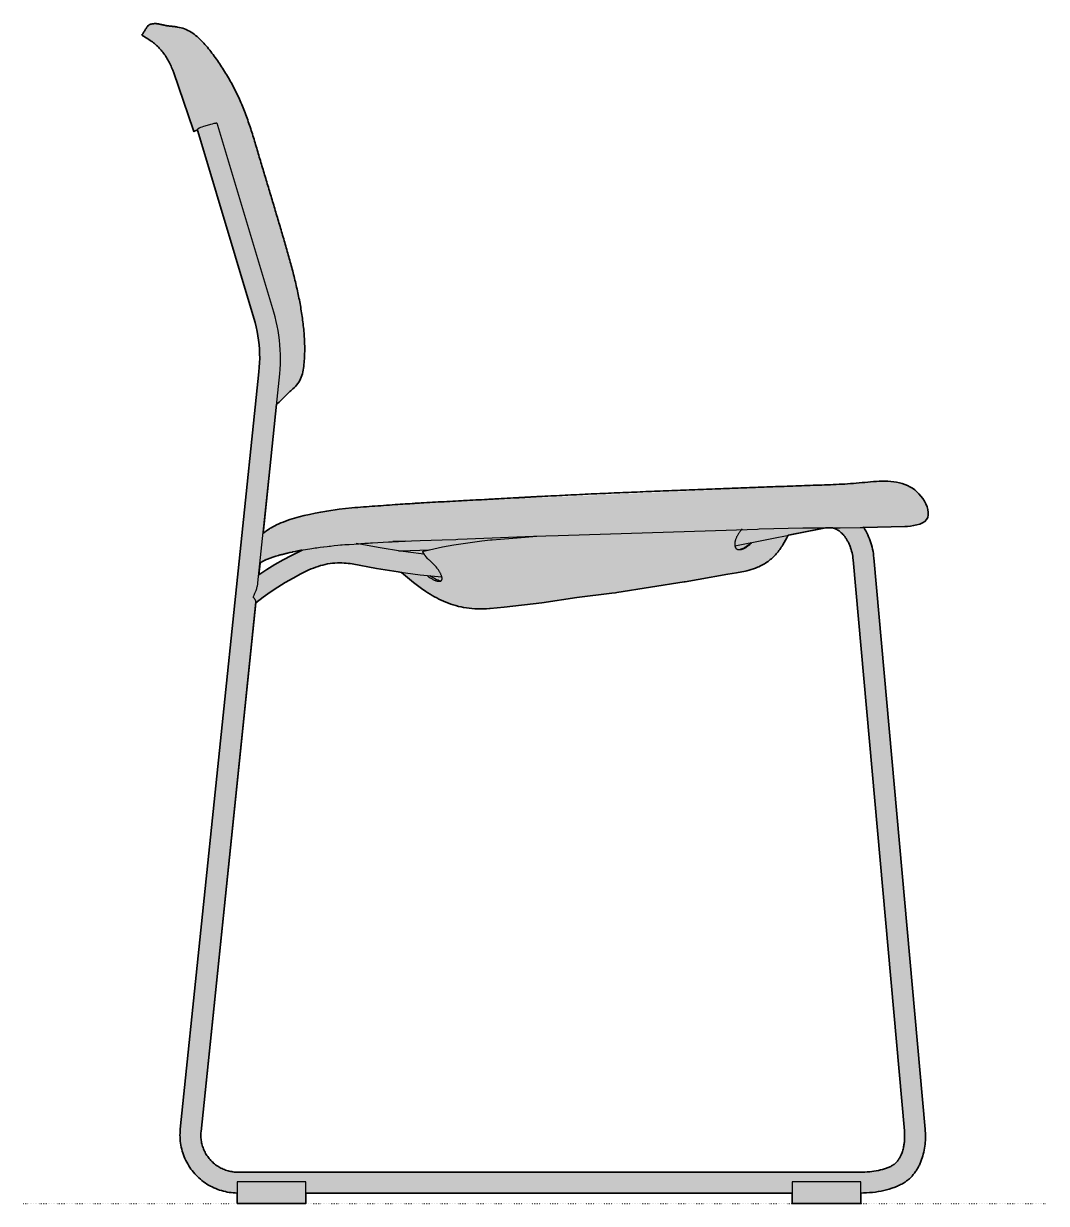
# Model space of a CAD drawing. Header units: millimetres. Extents: x 0 to 1796, y -958 to 793.
# Drawn here: x 1108 to 1796, y 0 to 793 of the extents above; entities that cross this region are included whole.
import ezdxf

# ---------------------------------------------------------------- set-up
doc = ezdxf.new("R2010")
doc.units = ezdxf.units.MM
doc.linetypes.add('Dots', pattern=[1, 0, -1])
doc.layers.add('Blocks', color=7, linetype='Continuous')
doc.layers.add('Blocks$Fill', color=7, linetype='Continuous', true_color=0xffffff)
for name, color, linetype, lineweight, true_color in [('Blocks$Inner', 7, 'Continuous', 25, 0x007f00), ('Blocks$Outline', 7, 'Continuous', 35, 0xff3f3f), ('Groud', 7, 'Dots', 25, 0x243775)]:
    doc.layers.add(name, color=color, linetype=linetype, lineweight=lineweight, true_color=true_color)

# ---------------------------------------------------------------- blocks, each defined once
blk = doc.blocks.new('Soft Edge 51 Dining Chair Side')
at = {"layer": 'Blocks$Fill'}
h = blk.add_hatch(color=256, dxfattribs=at)
h.paths.add_polyline_path([(116.85, 721.49), (155.59, 591.98), (156.32, 589.04), (156.95, 586.08), (157.48, 583.09), (157.91, 580.09), (158.25, 577.08), (158.48, 574.06), (158.62, 571.03), (158.65, 568), (158.59, 564.97), (158.42, 561.94), (158.16, 558.92), (158.16, 558.92), (105.31, 49.82), (105.2, 48.49), (105.13, 47.16), (105.1, 45.83), (105.13, 44.48), (105.2, 43.13), (105.32, 41.79), (105.49, 40.45), (105.7, 39.12), (105.96, 37.8), (106.26, 36.49), (106.61, 35.19), (107, 33.9), (107.44, 32.62), (107.92, 31.37), (108.44, 30.12), (109.01, 28.9), (109.62, 27.7), (110.27, 26.52), (110.96, 25.36), (111.69, 24.23), (112.46, 23.12), (113.27, 22.05), (114.11, 21), (114.99, 19.98), (115.91, 18.99), (116.86, 18.03), (117.84, 17.11), (118.85, 16.22), (119.89, 15.36), (120.96, 14.55), (122.06, 13.77), (123.19, 13.02), (124.34, 12.32), (125.51, 11.66), (126.71, 11.04), (127.93, 10.46), (129.16, 9.93), (130.42, 9.43), (131.69, 8.98), (132.97, 8.58), (134.27, 8.22), (135.58, 7.9), (136.9, 7.63), (138.23, 7.41), (139.56, 7.23), (140.91, 7.1), (142.25, 7.02), (143.6, 6.98), (143.6, 0), (189.6, 0), (189.6, 5.89), (189.6, 6.98), (516.58, 6.98), (516.58, 0), (562.59, 0), (562.59, 5.9), (562.59, 6.98), (566.5, 7.1), (568.49, 7.24), (570.47, 7.42), (572.41, 7.66), (574.34, 7.95), (576.27, 8.29), (578.18, 8.69), (579.98, 9.13), (581.77, 9.62), (583.4, 10.13), (584.21, 10.4), (585.01, 10.69), (585.77, 10.98), (586.52, 11.28), (587.26, 11.59), (588, 11.92), (588.72, 12.26), (589.43, 12.61), (590.12, 12.97), (590.82, 13.35), (591.43, 13.71), (591.94, 14.03), (592.44, 14.36), (592.94, 14.7), (593.43, 15.06), (593.91, 15.43), (594.39, 15.81), (594.85, 16.2), (595.31, 16.61), (595.76, 17.03), (596.2, 17.47), (596.64, 17.91), (597.06, 18.37), (597.48, 18.84), (597.88, 19.32), (598.28, 19.81), (598.67, 20.31), (599.04, 20.82), (599.41, 21.33), (599.76, 21.86), (600.11, 22.39), (600.45, 22.94), (600.77, 23.49), (601.09, 24.05), (601.4, 24.62), (601.7, 25.2), (601.99, 25.78), (602.27, 26.38), (602.54, 26.98), (602.8, 27.59), (603.05, 28.21), (603.52, 29.46), (603.94, 30.68), (604.32, 31.93), (604.66, 33.19), (604.96, 34.47), (605.23, 35.77), (605.47, 37.09), (605.67, 38.42), (605.83, 39.77), (605.94, 41.02), (606.03, 42.28), (606.08, 43.55), (606.1, 44.82), (606.1, 46.09), (606.06, 47.37), (605.99, 48.65), (605.89, 49.94), (571.27, 435.31), (571.08, 436.77), (570.85, 438.23), (570.56, 439.67), (570.23, 441.11), (569.85, 442.54), (569.43, 443.95), (568.96, 445.35), (568.44, 446.73), (567.88, 448.1), (567.28, 449.44), (566.63, 450.77), (565.94, 452.07), (565.2, 453.35), (564.63, 454.28), (592.3, 454.87), (593.16, 454.92), (594.08, 454.98), (595.05, 455.07), (596.06, 455.19), (597.09, 455.34), (598.13, 455.52), (599.18, 455.73), (599.7, 455.85), (600.22, 455.98), (600.73, 456.12), (601.23, 456.27), (601.73, 456.43), (602.22, 456.6), (602.69, 456.79), (603.16, 456.98), (603.61, 457.18), (603.83, 457.29), (604.05, 457.4), (604.26, 457.52), (604.46, 457.63), (604.67, 457.75), (604.87, 457.87), (605.06, 458), (605.25, 458.13), (605.43, 458.26), (605.61, 458.4), (605.78, 458.54), (605.95, 458.68), (606.11, 458.83), (606.26, 458.97), (606.41, 459.13), (606.55, 459.28), (606.62, 459.36), (606.69, 459.44), (606.75, 459.53), (606.82, 459.61), (606.88, 459.69), (606.94, 459.78), (607, 459.86), (607.05, 459.95), (607.11, 460.03), (607.16, 460.12), (607.21, 460.21), (607.26, 460.3), (607.31, 460.39), (607.36, 460.48), (607.4, 460.57), (607.44, 460.67), (607.53, 460.85), (607.6, 461.05), (607.67, 461.24), (607.73, 461.44), (607.79, 461.63), (607.84, 461.84), (607.89, 462.04), (607.92, 462.25), (607.96, 462.46), (607.98, 462.67), (608.01, 462.88), (608.02, 463.1), (608.03, 463.32), (608.04, 463.54), (608.04, 463.76), (608.03, 463.98), (608.02, 464.21), (608.01, 464.44), (607.99, 464.67), (607.96, 464.9), (607.93, 465.13), (607.9, 465.36), (607.86, 465.59), (607.82, 465.83), (607.72, 466.3), (607.6, 466.77), (607.47, 467.25), (607.32, 467.73), (607.16, 468.21), (606.98, 468.69), (606.79, 469.17), (606.58, 469.64), (606.37, 470.12), (606.14, 470.59), (605.9, 471.06), (605.65, 471.53), (605.39, 471.98), (605.12, 472.44), (604.85, 472.89), (604.56, 473.32), (604.27, 473.76), (603.98, 474.18), (603.68, 474.59), (603.37, 475), (603.05, 475.4), (602.73, 475.79), (602.41, 476.17), (602.08, 476.54), (601.74, 476.9), (601.4, 477.25), (601.05, 477.6), (600.7, 477.94), (600.34, 478.27), (599.98, 478.59), (599.61, 478.9), (599.24, 479.21), (598.86, 479.5), (598.48, 479.79), (598.09, 480.07), (597.7, 480.35), (597.31, 480.61), (596.91, 480.87), (596.5, 481.12), (596.09, 481.36), (595.68, 481.59), (595.26, 481.81), (594.84, 482.03), (594.42, 482.24), (593.99, 482.44), (593.56, 482.64), (593.12, 482.83), (592.24, 483.18), (591.35, 483.5), (590.44, 483.79), (589.52, 484.06), (588.59, 484.3), (587.65, 484.51), (586.7, 484.7), (585.75, 484.86), (584.79, 485), (583.82, 485.12), (582.85, 485.22), (581.88, 485.3), (580.9, 485.36), (578.94, 485.43), (576.98, 485.43), (575.03, 485.38), (573.09, 485.28), (553.8, 483.61), (265.16, 470.63), (264.19, 470.57), (220.66, 467.52), (203.69, 465.3), (199.74, 464.61), (195.9, 463.88), (192.21, 463.1), (188.66, 462.28), (185.27, 461.41), (182.04, 460.51), (178.98, 459.56), (176.06, 458.55), (174.38, 457.92), (172.9, 457.33), (171.47, 456.72), (170.05, 456.08), (168.77, 455.45), (167.51, 454.78), (166.32, 454.11), (165.74, 453.75), (165.16, 453.39), (164.24, 452.78), (163.34, 452.13), (162.67, 451.63), (162.02, 451.1), (161.37, 450.57), (160.95, 450.2), (169.97, 537.06), (170.85, 537.8), (171.67, 538.52), (172.43, 539.22), (180.83, 547.37), (180.83, 547.37), (181.31, 547.77), (181.77, 548.18), (182.22, 548.61), (182.65, 549.05), (183.07, 549.51), (183.47, 549.98), (183.86, 550.46), (184.23, 550.96), (184.59, 551.46), (184.93, 551.98), (185.25, 552.51), (185.56, 553.05), (185.85, 553.59), (186.12, 554.15), (186.38, 554.71), (186.61, 555.28), (186.83, 555.86), (187.03, 556.45), (187.21, 557.04), (187.38, 557.64), (187.54, 558.24), (187.68, 558.84), (187.8, 559.45), (187.92, 560.07), (188.12, 561.3), (188.28, 562.55), (188.52, 565.05), (188.71, 567.55), (188.84, 570.04), (188.91, 572.53), (188.93, 575.02), (188.88, 577.51), (188.79, 580), (188.46, 584.98), (187.97, 589.94), (187.35, 594.89), (186.62, 599.82), (185.77, 604.74), (184.82, 609.63), (183.78, 614.51), (181.46, 624.21), (173.4, 653.03), (153.4, 719.93), (151.83, 724.67), (150.16, 729.37), (148.41, 734.04), (146.55, 738.66), (144.53, 743.23), (142.37, 747.72), (140.08, 752.15), (137.65, 756.51), (135.08, 760.78), (132.38, 764.97), (129.55, 769.08), (126.58, 773.09), (125.05, 775.05), (123.48, 776.99), (121.86, 778.88), (120.18, 780.72), (119.31, 781.62), (118.42, 782.5), (117.51, 783.36), (116.58, 784.19), (115.62, 784.99), (115.13, 785.37), (114.64, 785.75), (114.14, 786.12), (113.62, 786.48), (113.11, 786.82), (112.58, 787.16), (112.05, 787.48), (111.5, 787.79), (110.95, 788.09), (110.4, 788.37), (109.84, 788.64), (109.27, 788.9), (108.7, 789.14), (108.12, 789.37), (107.54, 789.58), (106.95, 789.78), (106.37, 789.96), (105.78, 790.13), (105.19, 790.27), (104.59, 790.41), (104, 790.52), (103.41, 790.61), (103.41, 790.61), (103.41, 790.61), (103.41, 790.61), (103.41, 790.61), (103.41, 790.61), (103.41, 790.61), (103.41, 790.61), (103.41, 790.61), (103.41, 790.61), (103.41, 790.61), (103.41, 790.61), (103.37, 790.62), (102.19, 790.8), (96.87, 791.44), (95.82, 791.6), (94.76, 791.78), (93.71, 792), (90.58, 792.71), (90.32, 792.76), (90.06, 792.81), (89.79, 792.85), (89.53, 792.88), (89.26, 792.9), (88.99, 792.92), (88.73, 792.93), (88.46, 792.93), (88.19, 792.92), (87.92, 792.91), (87.66, 792.89), (87.39, 792.87), (87.12, 792.84), (86.86, 792.81), (86.59, 792.77), (86.33, 792.72), (86.07, 792.66), (85.29, 792.46), (84.9, 792.35), (84.77, 792.31), (84.71, 792.29), (84.64, 792.27), (84.58, 792.24), (84.52, 792.22), (84.46, 792.19), (84.4, 792.16), (84.37, 792.15), (84.34, 792.13), (84.32, 792.11), (84.29, 792.1), (84.26, 792.08), (84.23, 792.06), (84.21, 792.04), (84.18, 792.02), (84.15, 792), (84.13, 791.98), (84.08, 791.94), (84.03, 791.9), (83.98, 791.85), (83.93, 791.81), (83.89, 791.76), (83.8, 791.66), (83.71, 791.56), (83.19, 790.94), (83.02, 790.73), (82.86, 790.52), (82.71, 790.31), (82.55, 790.09), (82.26, 789.64), (79.6, 785.31), (79.54, 785.2), (79.48, 785.1), (85.04, 781.64), (85.8, 781.11), (86.55, 780.57), (87.27, 780.01), (87.97, 779.45), (88.65, 778.87), (89.32, 778.27), (89.96, 777.67), (90.59, 777.05), (91.21, 776.42), (91.81, 775.77), (92.39, 775.11), (92.95, 774.44), (93.51, 773.76), (94.04, 773.06), (94.57, 772.34), (95.08, 771.62), (95.57, 770.87), (96.06, 770.12), (96.53, 769.34), (96.98, 768.56), (97.43, 767.76), (97.86, 766.94), (98.28, 766.1), (98.7, 765.25), (99.09, 764.39), (99.47, 763.52), (100.21, 761.7), (100.9, 759.86), (114.01, 721.7), (114.46, 720.38)], flags=0)
h.paths.add_polyline_path([(187.1, 439.05), (174.39, 432.54), (168.85, 429.36), (163.4, 426), (158.07, 422.46), (158.89, 430.31), (159.07, 430.46), (159.25, 430.59), (159.43, 430.71), (159.62, 430.84), (159.86, 431), (160.18, 431.2), (160.73, 431.51), (161.16, 431.74), (162.19, 432.25), (163.09, 432.65), (163.89, 432.98), (167.41, 434.28), (169.51, 434.95), (171.55, 435.55), (175.61, 436.62), (180.74, 437.8), (186.46, 438.94)], flags=0)
h.paths.add_polyline_path([(253.91, 424.13), (261.92, 417.39), (264.65, 415.27), (267.42, 413.23), (270.24, 411.28), (271.68, 410.34), (273.13, 409.43), (274.6, 408.56), (276.09, 407.71), (277.6, 406.89), (279.13, 406.11), (280.68, 405.37), (282.25, 404.66), (283.84, 403.99), (285.46, 403.36), (287.11, 402.77), (288.78, 402.23), (290.48, 401.73), (292.2, 401.28), (293.96, 400.88), (295.74, 400.52), (297.56, 400.22), (299.41, 399.98), (301.29, 399.78), (303.2, 399.65), (305.2, 399.57), (307.2, 399.55), (309.2, 399.59), (311.2, 399.69), (313.2, 399.85), (322.9, 400.81), (348.26, 403.69), (371.72, 407.19), (395.22, 410.07), (395.37, 410.08), (397.8, 410.4), (453.37, 419.34), (485.2, 424.98), (486.13, 425.18), (487.57, 425.55), (489, 425.96), (490.42, 426.43), (491.82, 426.94), (493.2, 427.5), (494.18, 427.93), (495.14, 428.39), (496.06, 428.86), (496.96, 429.36), (497.83, 429.87), (498.68, 430.4), (499.5, 430.95), (500.29, 431.52), (501.06, 432.1), (501.81, 432.7), (502.54, 433.31), (503.24, 433.94), (503.92, 434.59), (504.59, 435.25), (505.23, 435.92), (505.85, 436.6), (506.45, 437.3), (507.04, 438.01), (507.61, 438.74), (508.16, 439.47), (508.7, 440.22), (509.22, 440.98), (509.72, 441.74), (510.22, 442.52), (511.16, 444.1), (512.06, 445.71), (512.91, 447.36), (513.73, 449.03), (538.9, 454.05), (543.38, 454.08), (543.78, 453.98), (544.13, 453.89), (544.47, 453.78), (544.81, 453.67), (545.15, 453.54), (545.47, 453.41), (545.79, 453.26), (546.11, 453.11), (546.42, 452.95), (546.75, 452.77), (547.08, 452.57), (547.4, 452.37), (547.72, 452.16), (548.03, 451.94), (548.34, 451.71), (548.64, 451.48), (548.93, 451.24), (549.24, 450.98), (549.54, 450.71), (549.83, 450.43), (550.12, 450.15), (550.4, 449.86), (550.68, 449.56), (550.95, 449.26), (551.21, 448.96), (551.52, 448.58), (551.83, 448.18), (552.13, 447.78), (552.43, 447.37), (552.71, 446.94), (553, 446.5), (553.27, 446.06), (553.54, 445.6), (553.81, 445.13), (554.06, 444.65), (554.31, 444.16), (554.56, 443.66), (554.79, 443.15), (555.02, 442.63), (555.23, 442.1), (555.44, 441.56), (555.64, 441.04), (555.82, 440.51), (556, 439.98), (556.16, 439.44), (556.47, 438.34), (556.74, 437.22), (556.98, 436.09), (557.18, 434.93), (557.35, 433.76), (557.47, 432.58), (592.02, 47.74), (592.07, 46.79), (592.1, 45.84), (592.1, 44.91), (592.09, 43.98), (592.05, 43.06), (591.99, 42.14), (591.9, 41.24), (591.83, 40.61), (591.75, 40), (591.66, 39.38), (591.55, 38.78), (591.4, 38), (591.24, 37.24), (591.05, 36.5), (590.85, 35.77), (590.61, 34.97), (590.34, 34.17), (590.11, 33.54), (589.85, 32.92), (589.7, 32.55), (589.53, 32.19), (589.36, 31.83), (589.18, 31.47), (589.01, 31.15), (588.84, 30.83), (588.66, 30.51), (588.47, 30.19), (588.28, 29.88), (588.08, 29.58), (587.88, 29.28), (587.67, 28.98), (587.48, 28.73), (587.3, 28.49), (587.1, 28.25), (586.91, 28.02), (586.7, 27.79), (586.49, 27.56), (586.28, 27.34), (586.06, 27.13), (585.85, 26.93), (585.63, 26.74), (585.41, 26.56), (585.19, 26.38), (584.96, 26.2), (584.72, 26.04), (584.48, 25.88), (584.24, 25.72), (583.74, 25.44), (583.23, 25.16), (582.71, 24.9), (582.19, 24.66), (581.61, 24.4), (581.02, 24.15), (580.42, 23.92), (579.82, 23.7), (579.16, 23.47), (578.5, 23.26), (577.16, 22.87), (575.85, 22.53), (574.53, 22.22), (573.02, 21.93), (571.5, 21.67), (570.07, 21.47), (568.63, 21.31), (567, 21.16), (565.37, 21.06), (563.73, 21), (562.09, 20.98), (143.25, 20.99), (142.4, 21.03), (141.55, 21.1), (140.71, 21.2), (139.87, 21.33), (139.03, 21.48), (138.2, 21.67), (137.38, 21.88), (136.56, 22.12), (135.75, 22.39), (134.95, 22.69), (134.17, 23.01), (133.39, 23.36), (132.63, 23.74), (131.88, 24.14), (131.14, 24.57), (130.42, 25.02), (129.72, 25.49), (129.03, 26), (128.36, 26.52), (127.7, 27.07), (127.07, 27.63), (126.46, 28.22), (125.86, 28.83), (125.29, 29.46), (124.74, 30.11), (124.21, 30.78), (123.71, 31.47), (123.23, 32.17), (122.77, 32.89), (122.34, 33.62), (121.93, 34.37), (121.55, 35.13), (121.2, 35.9), (120.87, 36.69), (120.57, 37.48), (120.29, 38.29), (120.05, 39.1), (119.83, 39.93), (119.64, 40.76), (119.48, 41.59), (119.35, 42.43), (119.24, 43.28), (119.17, 44.13), (119.12, 44.98), (119.1, 45.83), (119.12, 46.68), (119.16, 47.53), (119.24, 48.38), (156.13, 403.73), (165.79, 410.8), (170.79, 414.1), (175.89, 417.25), (181.08, 420.24), (186.37, 423.05), (191.74, 425.71), (193.25, 426.4), (194.77, 427.03), (196.32, 427.62), (197.89, 428.15), (199.48, 428.63), (201.08, 429.06), (202.69, 429.43), (204.32, 429.74), (205.96, 430), (207.6, 430.21), (209.25, 430.36), (210.9, 430.45), (212.56, 430.48), (213.95, 430.46), (215.34, 430.4), (216.73, 430.3), (218.11, 430.15), (219.49, 429.96), (220.87, 429.74), (251.78, 424.41)], flags=0)
at = {"layer": 'Blocks$Inner'}
for p, q in [((272.95, 471.12), (262.74, 470.48)), ((299.59, 472.68), (295.66, 472.46)), ((324.87, 474.06), (312.55, 473.4)), ((348.89, 475.27), (332.71, 474.46)), ((256.74, 445.13), (248.18, 444.75)), ((189.6, 6.98), (516.58, 6.98))]:
    blk.add_line(p, q, dxfattribs=at)
for points in [[(79.48, 785.1), (83.46, 782.66), (84.26, 782.16), (85.04, 781.64), (85.8, 781.11), (86.55, 780.57), (87.27, 780.01), (87.97, 779.45), (88.65, 778.87), (89.32, 778.27), (89.96, 777.67), (90.59, 777.05), (91.21, 776.42), (91.81, 775.77), (92.39, 775.11), (92.95, 774.44), (93.51, 773.76), (94.04, 773.06), (94.57, 772.34), (95.08, 771.62), (95.57, 770.87), (96.06, 770.12), (96.53, 769.34), (96.98, 768.56), (97.43, 767.76), (97.86, 766.94), (98.28, 766.1), (98.7, 765.25), (99.09, 764.39), (99.47, 763.52), (100.21, 761.7), (100.9, 759.86), (114.01, 721.7), (114.46, 720.38), (116.85, 721.49)], [(477.98, 441.89), (539.2, 454.11), (539.54, 454.17), (539.87, 454.22), (540.2, 454.26), (540.54, 454.29), (540.88, 454.31), (541.21, 454.31), (541.53, 454.31), (541.85, 454.29), (542.17, 454.27), (542.49, 454.23), (542.81, 454.18), (543.14, 454.13), (543.46, 454.06), (543.78, 453.98), (544.13, 453.89), (544.47, 453.78), (544.81, 453.67), (545.15, 453.54), (545.47, 453.41), (545.79, 453.26), (546.11, 453.11), (546.42, 452.95), (546.75, 452.77), (547.08, 452.57), (547.4, 452.37), (547.72, 452.16), (548.03, 451.94), (548.34, 451.71), (548.64, 451.48), (548.93, 451.24), (549.24, 450.98), (549.54, 450.71), (549.83, 450.43), (550.12, 450.15), (550.4, 449.86), (550.68, 449.56), (550.95, 449.26), (551.21, 448.96), (551.52, 448.58), (551.83, 448.18), (552.13, 447.78), (552.43, 447.37), (552.71, 446.94), (553, 446.5), (553.27, 446.06), (553.54, 445.6), (553.81, 445.13), (554.06, 444.65), (554.31, 444.16), (554.56, 443.66), (554.79, 443.15), (555.02, 442.63), (555.23, 442.1), (555.44, 441.56), (555.64, 441.04), (555.82, 440.51), (556, 439.98), (556.16, 439.44), (556.47, 438.34), (556.74, 437.22), (556.98, 436.09), (557.18, 434.93), (557.35, 433.76), (557.47, 432.58), (591.94, 48.69), (592.02, 47.74), (592.07, 46.79), (592.1, 45.84), (592.1, 44.91), (592.09, 43.98), (592.05, 43.06), (591.99, 42.14), (591.9, 41.24), (591.83, 40.61), (591.75, 40), (591.66, 39.38), (591.55, 38.78), (591.4, 38), (591.24, 37.24), (591.05, 36.5), (590.85, 35.77), (590.61, 34.97), (590.34, 34.17), (590.11, 33.54), (589.85, 32.92), (589.7, 32.55), (589.53, 32.19), (589.36, 31.83), (589.18, 31.47), (589.01, 31.15), (588.84, 30.83), (588.66, 30.51), (588.47, 30.19), (588.28, 29.88), (588.08, 29.58), (587.88, 29.28), (587.67, 28.98), (587.48, 28.73), (587.3, 28.49), (587.1, 28.25), (586.91, 28.02), (586.7, 27.79), (586.49, 27.56), (586.28, 27.34), (586.06, 27.13), (585.85, 26.93), (585.63, 26.74), (585.41, 26.56), (585.19, 26.38), (584.96, 26.2), (584.72, 26.04), (584.48, 25.88), (584.24, 25.72), (583.74, 25.44), (583.23, 25.16), (582.71, 24.9), (582.19, 24.66), (581.61, 24.4), (581.02, 24.15), (580.42, 23.92), (579.82, 23.7), (579.16, 23.47), (578.5, 23.26), (577.16, 22.87), (575.85, 22.53), (574.53, 22.22), (573.02, 21.93), (571.5, 21.67), (570.07, 21.47), (568.63, 21.31), (567, 21.16), (565.37, 21.06), (563.73, 21), (562.09, 20.98), (144.1, 20.98), (143.25, 20.99), (142.4, 21.03), (141.55, 21.1), (140.71, 21.2), (139.87, 21.33), (139.03, 21.48), (138.2, 21.67), (137.38, 21.88), (136.56, 22.12), (135.75, 22.39), (134.95, 22.69), (134.17, 23.01), (133.39, 23.36), (132.63, 23.74), (131.88, 24.14), (131.14, 24.57), (130.42, 25.02), (129.72, 25.49), (129.03, 26), (128.36, 26.52), (127.7, 27.07), (127.07, 27.63), (126.46, 28.22), (125.86, 28.83), (125.29, 29.46), (124.74, 30.11), (124.21, 30.78), (123.71, 31.47), (123.23, 32.17), (122.77, 32.89), (122.34, 33.62), (121.93, 34.37), (121.55, 35.13), (121.2, 35.9), (120.87, 36.69), (120.57, 37.48), (120.29, 38.29), (120.05, 39.1), (119.83, 39.93), (119.64, 40.76), (119.48, 41.59), (119.35, 42.43), (119.24, 43.28), (119.17, 44.13), (119.12, 44.98), (119.1, 45.83), (119.12, 46.68), (119.16, 47.53), (119.24, 48.38), (119.24, 48.38), (156.17, 404.19), (156.18, 404.23), (156.18, 404.28), (156.18, 404.32), (156.18, 404.36), (156.18, 404.4), (156.18, 404.44), (156.17, 404.48), (156.17, 404.52), (156.16, 404.57), (156.16, 404.61), (156.15, 404.65), (156.14, 404.7), (156.13, 404.74), (156.12, 404.79), (156.11, 404.83), (156.09, 404.87), (156.08, 404.92), (156.06, 404.97), (156.04, 405.02), (156.03, 405.06), (155.99, 405.16), (155.95, 405.25), (155.9, 405.35), (155.85, 405.45), (155.79, 405.55), (155.73, 405.65), (155.66, 405.76), (155.59, 405.87), (155.52, 405.98), (155.44, 406.09), (155.36, 406.19), (155.28, 406.3), (155.11, 406.5), (154.91, 406.73), (154.7, 406.95), (154.48, 407.17), (154.24, 407.39), (154.88, 408.73), (155.48, 410.09), (155.99, 411.37), (156.23, 412.02), (156.46, 412.67), (156.65, 413.25), (156.83, 413.83), (157, 414.41), (157.15, 415), (157.27, 415.52), (157.37, 416.05), (157.44, 416.51), (157.47, 416.74), (157.5, 416.97), (172.09, 557.47), (172.37, 560.72), (172.56, 563.97), (172.65, 567.23), (172.63, 570.48), (172.52, 573.74), (172.31, 576.99), (171.99, 580.23), (171.58, 583.46), (171.09, 586.59), (170.5, 589.71), (169.82, 592.8), (169.05, 595.87), (168.18, 598.92), (130.55, 724.55), (130.26, 725.51), (130.26, 725.52), (130.25, 725.53), (130.25, 725.55), (130.24, 725.56), (130.24, 725.57), (130.23, 725.58), (130.23, 725.6), (130.22, 725.61), (130.21, 725.62), (130.21, 725.63), (130.2, 725.65), (130.19, 725.66), (130.18, 725.67), (130.18, 725.68), (130.17, 725.69), (130.16, 725.7), (130.15, 725.71), (130.14, 725.72), (130.13, 725.73), (130.12, 725.74), (130.11, 725.75), (130.1, 725.76), (130.09, 725.77), (130.08, 725.78), (130.07, 725.79), (130.06, 725.8), (130.04, 725.81), (130.03, 725.81), (130.02, 725.82), (130.01, 725.83), (130, 725.84), (129.98, 725.84), (129.97, 725.85), (129.95, 725.86), (129.94, 725.87), (129.92, 725.87), (129.9, 725.88), (129.88, 725.89), (129.87, 725.89), (129.85, 725.9), (129.83, 725.9), (129.81, 725.91), (129.8, 725.91), (129.78, 725.91), (129.76, 725.92), (129.74, 725.92), (129.71, 725.92), (129.68, 725.93), (129.66, 725.93), (129.61, 725.93), (129.56, 725.93), (129.51, 725.94), (129.45, 725.93), (129.4, 725.93), (129.29, 725.93), (129.12, 725.91), (128.95, 725.89), (128.6, 725.84), (128.17, 725.76), (127.75, 725.68), (126.77, 725.45), (125.67, 725.18), (123.26, 724.5), (120.87, 723.74), (119.8, 723.37), (118.86, 723.01), (118.44, 722.84), (118.06, 722.68), (117.74, 722.53), (117.59, 722.46), (117.44, 722.38), (117.34, 722.32), (117.29, 722.29), (117.25, 722.26), (117.21, 722.23), (117.17, 722.21), (117.13, 722.18), (117.11, 722.16), (117.09, 722.15), (117.06, 722.12), (117.05, 722.11), (117.03, 722.1), (117.02, 722.08), (117.01, 722.07), (117, 722.06), (116.98, 722.04), (116.97, 722.03), (116.96, 722.01), (116.95, 722), (116.94, 721.98), (116.93, 721.97), (116.92, 721.95), (116.91, 721.94), (116.9, 721.92), (116.89, 721.9), (116.88, 721.89), (116.88, 721.87), (116.87, 721.86), (116.87, 721.85), (116.86, 721.83), (116.86, 721.82), (116.85, 721.81), (116.85, 721.79), (116.85, 721.78), (116.84, 721.77), (116.84, 721.75), (116.84, 721.74), (116.83, 721.72), (116.83, 721.71), (116.83, 721.7), (116.83, 721.68), (116.83, 721.67), (116.83, 721.65), (116.83, 721.64), (116.83, 721.63), (116.83, 721.61), (116.83, 721.6), (116.83, 721.58), (116.83, 721.57), (116.84, 721.56), (116.84, 721.54), (116.84, 721.53), (116.85, 721.52), (116.85, 721.5), (116.85, 721.49), (117.14, 720.54), (154.77, 594.9), (155.59, 591.98), (156.32, 589.04), (156.95, 586.08), (157.48, 583.09), (157.91, 580.09), (158.25, 577.08), (158.48, 574.06), (158.62, 571.03), (158.65, 568), (158.59, 564.97), (158.42, 561.94), (158.16, 558.92), (158.16, 558.92), (105.31, 49.82), (105.2, 48.49), (105.13, 47.16), (105.1, 45.83), (105.13, 44.48), (105.2, 43.13), (105.32, 41.79), (105.49, 40.45), (105.7, 39.12), (105.96, 37.8), (106.26, 36.49), (106.61, 35.19), (107, 33.9), (107.44, 32.62), (107.92, 31.37), (108.44, 30.12), (109.01, 28.9), (109.62, 27.7), (110.27, 26.52), (110.96, 25.36), (111.69, 24.23), (112.46, 23.12), (113.27, 22.05), (114.11, 21), (114.99, 19.98), (115.91, 18.99), (116.86, 18.03), (117.84, 17.11), (118.85, 16.22), (119.89, 15.36), (120.96, 14.55), (122.06, 13.77), (123.19, 13.02), (124.34, 12.32), (125.51, 11.66), (126.71, 11.04), (127.93, 10.46), (129.16, 9.93), (130.42, 9.43), (131.69, 8.98), (132.97, 8.58), (134.27, 8.22), (135.58, 7.9), (136.9, 7.63), (138.23, 7.41), (139.56, 7.23), (140.91, 7.1), (142.25, 7.02), (143.6, 6.98)], [(220.66, 467.52), (212.01, 466.53), (203.69, 465.3), (199.74, 464.61), (195.9, 463.88), (192.21, 463.1), (188.66, 462.28), (185.27, 461.41), (182.04, 460.51), (178.98, 459.56), (176.06, 458.55), (174.38, 457.92), (172.9, 457.33), (171.47, 456.72), (170.05, 456.08), (168.77, 455.45), (167.51, 454.78), (166.32, 454.11), (165.74, 453.75), (165.16, 453.39), (164.24, 452.78), (163.34, 452.13), (162.67, 451.63), (162.02, 451.1), (161.37, 450.57), (160.74, 450.01)], [(158.89, 430.31), (158.97, 430.38), (159.07, 430.46), (159.25, 430.59), (159.43, 430.71), (159.56, 430.8), (159.62, 430.84), (159.86, 431), (160.11, 431.15), (160.18, 431.2), (160.46, 431.35), (160.73, 431.51), (160.81, 431.55), (161.07, 431.69), (161.16, 431.74), (161.43, 431.87), (161.52, 431.92), (162.19, 432.25), (162.3, 432.29), (163.09, 432.65), (163.14, 432.67), (163.89, 432.98), (167.41, 434.28), (169.51, 434.95), (171.29, 435.48), (171.55, 435.55), (171.82, 435.63), (172.45, 435.8), (172.54, 435.83), (173.19, 436), (173.28, 436.03), (173.95, 436.2), (174.04, 436.23), (174.72, 436.4), (174.82, 436.42), (175.51, 436.6), (175.61, 436.62), (176.32, 436.8), (176.42, 436.82), (177.15, 436.99), (177.25, 437.02), (178.85, 437.39), (178.96, 437.41), (180.63, 437.78), (180.74, 437.8), (182.47, 438.16), (182.58, 438.19), (184.37, 438.54), (184.49, 438.57), (186.33, 438.92), (186.46, 438.94), (193.66, 440.16), (193.79, 440.18), (194.75, 440.32), (194.89, 440.34), (195.86, 440.49), (196, 440.51), (196.98, 440.65), (197.13, 440.67), (199.26, 440.97), (199.4, 440.99), (201.57, 441.27), (201.71, 441.29), (203.91, 441.56), (204.06, 441.58), (205.39, 441.73), (206.29, 441.83), (208.69, 442.09), (211.26, 442.35), (212.92, 442.51), (213.66, 442.57), (214.17, 442.61), (215.98, 442.75), (218.72, 442.94), (225.28, 443.39), (226.58, 443.48), (227.88, 443.57), (229.25, 443.66), (230.56, 443.74), (230.6, 443.74), (231.88, 443.83), (233.08, 443.9), (233.2, 443.91), (234.39, 443.98), (234.52, 443.99), (245.18, 444.6), (247.65, 444.73), (260.58, 445.27), (260.6, 445.27), (266.41, 445.48), (281.3, 445.98), (290.47, 446.3), (291.92, 446.36), (298.2, 446.6), (342.78, 448.35), (359.27, 448.98), (493.19, 453.24), (494.42, 453.27), (523.57, 453.93), (526.15, 453.96), (532.11, 454.01), (532.53, 454.01), (533.52, 454.02), (534.36, 454.02), (541.51, 454.07), (548.66, 454.11), (562.21, 454.24), (563.97, 454.27), (592.3, 454.87)], [(482.87, 453.33), (482.5, 452.92), (482.14, 452.51), (481.8, 452.09), (481.46, 451.67), (481.14, 451.23), (480.82, 450.79), (480.52, 450.33), (480.22, 449.88), (479.95, 449.42), (479.69, 448.97), (479.45, 448.5), (479.21, 448.03), (479, 447.58), (478.81, 447.12), (478.63, 446.66), (478.46, 446.2), (478.33, 445.77), (478.27, 445.56), (478.21, 445.35), (478.15, 445.13), (478.1, 444.92), (478.06, 444.7), (478.02, 444.48), (477.98, 444.28), (477.95, 444.08), (477.93, 443.88), (477.91, 443.67), (477.89, 443.48), (477.88, 443.29), (477.87, 443.09), (477.87, 442.9), (477.88, 442.72), (477.89, 442.55), (477.9, 442.37), (477.93, 442.2), (477.95, 442.04), (477.98, 441.89), (477.99, 441.81), (478.01, 441.73), (478.03, 441.65), (478.05, 441.58), (478.07, 441.5), (478.1, 441.43), (478.12, 441.36), (478.15, 441.28), (478.17, 441.21), (478.2, 441.14), (478.23, 441.07), (478.27, 441), (478.3, 440.93), (478.33, 440.87), (478.36, 440.81), (478.4, 440.75), (478.43, 440.69), (478.47, 440.64), (478.51, 440.58), (478.55, 440.52), (478.59, 440.47), (478.63, 440.42), (478.67, 440.36), (478.71, 440.31), (478.76, 440.26), (478.8, 440.22), (478.85, 440.17), (478.9, 440.12), (478.95, 440.08), (479, 440.03), (479.05, 439.99), (479.11, 439.95), (479.16, 439.91), (479.22, 439.87), (479.28, 439.84), (479.33, 439.8), (479.39, 439.77), (479.45, 439.73), (479.51, 439.7), (479.57, 439.67), (479.63, 439.65), (479.7, 439.62), (479.76, 439.6), (479.82, 439.57), (479.89, 439.55), (479.96, 439.53), (480.03, 439.51), (480.09, 439.49), (480.16, 439.47), (480.23, 439.46), (480.3, 439.45), (480.37, 439.43), (480.45, 439.42), (480.52, 439.41), (480.6, 439.4), (480.67, 439.4), (480.74, 439.39), (480.82, 439.39), (480.97, 439.38), (481.05, 439.38), (481.13, 439.38), (481.3, 439.39), (481.46, 439.4), (481.63, 439.42), (481.82, 439.44), (482, 439.47), (482.19, 439.51), (482.38, 439.55), (482.56, 439.59), (482.74, 439.65), (482.93, 439.7), (483.11, 439.76), (483.31, 439.83), (483.52, 439.91), (483.72, 439.99), (483.92, 440.07), (484.13, 440.16), (484.32, 440.26), (484.72, 440.45), (485.13, 440.68), (485.54, 440.92), (485.95, 441.18), (486.34, 441.44), (486.76, 441.74), (487.17, 442.06), (487.57, 442.38), (487.96, 442.72), (488.35, 443.07), (488.73, 443.43), (489.1, 443.8), (489.47, 444.18)], [(562.59, 6.98), (564.54, 7.01), (566.5, 7.1), (568.49, 7.24), (570.47, 7.42), (572.41, 7.66), (574.34, 7.95), (576.27, 8.29), (578.18, 8.69), (579.98, 9.13), (581.77, 9.62), (583.4, 10.13), (584.21, 10.4), (585.01, 10.69), (585.77, 10.98), (586.52, 11.28), (587.26, 11.59), (588, 11.92), (588.72, 12.26), (589.43, 12.61), (590.12, 12.97), (590.82, 13.35), (591.43, 13.71), (591.94, 14.03), (592.44, 14.36), (592.94, 14.7), (593.43, 15.06), (593.91, 15.43), (594.39, 15.81), (594.85, 16.2), (595.31, 16.61), (595.76, 17.03), (596.2, 17.47), (596.64, 17.91), (597.06, 18.37), (597.48, 18.84), (597.88, 19.32), (598.28, 19.81), (598.67, 20.31), (599.04, 20.82), (599.41, 21.33), (599.76, 21.86), (600.11, 22.39), (600.45, 22.94), (600.77, 23.49), (601.09, 24.05), (601.4, 24.62), (601.7, 25.2), (601.99, 25.78), (602.27, 26.38), (602.54, 26.98), (602.8, 27.59), (603.05, 28.21), (603.52, 29.46), (603.94, 30.68), (604.32, 31.93), (604.66, 33.19), (604.96, 34.47), (605.23, 35.77), (605.47, 37.09), (605.67, 38.42), (605.83, 39.77), (605.94, 41.02), (606.03, 42.28), (606.08, 43.55), (606.1, 44.82), (606.1, 46.09), (606.06, 47.37), (605.99, 48.65), (605.89, 49.94), (571.41, 433.84), (571.27, 435.31), (571.08, 436.77), (570.85, 438.23), (570.56, 439.67), (570.23, 441.11), (569.85, 442.54), (569.43, 443.95), (568.96, 445.35), (568.44, 446.73), (567.88, 448.1), (567.28, 449.44), (566.63, 450.77), (565.94, 452.07), (565.2, 453.35), (564.43, 454.61)], [(251.91, 438.55), (253.5, 438.6), (272.55, 439.31), (272.78, 439.36), (281.42, 441.19), (289.2, 442.58), (297.02, 443.79), (307.93, 445.22), (313.88, 445.87), (314.51, 445.94), (314.83, 445.97), (320.56, 446.5), (334.36, 447.59), (344.88, 448.43)], [(348.26, 403.69), (322.9, 400.81), (348.26, 403.69), (348.31, 403.7), (371.72, 407.19), (395.22, 410.07), (395.37, 410.08), (397.8, 410.4), (398.75, 410.55), (443.83, 417.72), (444.5, 417.84), (453.37, 419.34), (473.21, 422.79), (479.21, 423.83), (485.2, 424.98), (486.13, 425.18), (487.57, 425.55), (489, 425.96), (490.42, 426.43), (491.82, 426.94), (493.2, 427.5), (494.18, 427.93), (495.14, 428.39), (496.06, 428.86), (496.96, 429.36), (497.83, 429.87), (498.68, 430.4), (499.5, 430.95), (500.29, 431.52), (501.06, 432.1), (501.81, 432.7), (502.54, 433.31), (503.24, 433.94), (503.92, 434.59), (504.59, 435.25), (505.23, 435.92), (505.85, 436.6), (506.45, 437.3), (507.04, 438.01), (507.61, 438.74), (508.16, 439.47), (508.7, 440.22), (509.22, 440.98), (509.72, 441.74), (510.22, 442.52), (511.16, 444.1), (512.06, 445.71), (512.91, 447.36), (513.73, 449.03)], [(488.97, 444.09), (488.47, 443.61), (487.96, 443.16), (487.43, 442.72), (486.89, 442.3), (486.33, 441.9), (485.76, 441.51), (485.18, 441.15), (484.59, 440.81), (483.98, 440.48), (483.36, 440.18), (482.74, 439.9), (482.1, 439.64), (481.46, 439.4)], [(187.1, 439.05), (185.78, 438.37), (180.04, 435.55), (174.39, 432.54), (168.85, 429.36), (163.4, 426), (158.07, 422.46)], [(269.4, 436.19), (267.07, 436.5), (253.35, 438.33), (239.69, 440.57), (223.56, 443.48)], [(271.11, 421.96), (271.61, 421.59), (272.12, 421.22), (272.64, 420.87), (273.16, 420.52), (273.63, 420.22), (274.11, 419.94), (274.6, 419.66), (275.1, 419.4), (275.55, 419.17), (276.01, 418.96), (276.46, 418.77), (276.69, 418.68), (276.92, 418.6), (277.13, 418.52), (277.35, 418.45), (277.57, 418.38), (277.79, 418.32), (277.98, 418.27), (278.17, 418.23), (278.36, 418.19), (278.55, 418.16), (278.72, 418.13), (278.89, 418.12), (278.97, 418.11), (279.06, 418.1), (279.15, 418.1), (279.23, 418.1), (279.3, 418.1), (279.38, 418.1), (279.45, 418.1), (279.53, 418.11), (279.6, 418.11), (279.67, 418.12), (279.75, 418.13), (279.82, 418.14), (279.88, 418.15), (279.94, 418.17), (280.01, 418.18), (280.07, 418.2), (280.13, 418.22), (280.19, 418.24), (280.25, 418.26), (280.28, 418.27), (280.3, 418.29), (280.36, 418.31), (280.4, 418.33), (280.45, 418.36), (280.5, 418.39), (280.52, 418.4), (280.55, 418.42), (280.57, 418.43), (280.59, 418.45), (280.62, 418.46), (280.64, 418.48), (280.66, 418.5), (280.68, 418.52), (280.7, 418.53), (280.72, 418.55), (280.74, 418.57), (280.76, 418.59), (280.78, 418.61), (280.8, 418.63), (280.82, 418.65), (280.84, 418.67), (280.86, 418.69), (280.87, 418.72), (280.89, 418.74), (280.91, 418.76), (280.92, 418.78), (280.94, 418.8), (280.96, 418.83), (280.97, 418.85), (280.99, 418.88), (281, 418.9), (281.02, 418.93), (281.03, 418.96), (281.04, 418.98), (281.06, 419.01), (281.07, 419.04), (281.08, 419.06), (281.09, 419.09), (281.1, 419.12), (281.13, 419.18), (281.14, 419.23), (281.16, 419.29), (281.18, 419.36), (281.19, 419.43), (281.21, 419.49), (281.22, 419.56), (281.23, 419.63), (281.23, 419.7), (281.24, 419.77), (281.24, 419.84), (281.24, 419.91), (281.24, 419.99), (281.24, 420.07), (281.24, 420.14), (281.23, 420.22), (281.23, 420.29), (281.21, 420.44), (281.19, 420.59), (281.17, 420.73), (281.14, 420.87), (281.11, 421.01), (281.07, 421.17), (281.02, 421.33), (280.98, 421.49), (280.93, 421.65), (280.87, 421.82), (280.81, 421.99), (280.68, 422.32), (280.51, 422.7), (280.34, 423.07), (280.15, 423.45), (279.95, 423.83), (279.73, 424.2), (279.51, 424.57), (279.26, 424.98), (278.99, 425.39), (278.72, 425.78), (278.44, 426.18), (278.14, 426.58), (277.84, 426.98), (277.21, 427.76), (276.52, 428.56), (275.8, 429.33), (275.06, 430.09), (274.29, 430.82), (273.5, 431.53), (272.69, 432.21), (272.41, 432.44), (272.14, 432.69), (271.94, 432.86), (271.85, 432.95), (271.7, 433.1), (271.55, 433.26), (271.41, 433.42), (271.31, 433.54), (271.22, 433.66), (270.7, 434.36), (269.68, 435.78), (269.18, 436.5), (268.52, 437.47), (268.5, 437.49), (268.48, 437.52), (268.46, 437.56), (268.44, 437.59), (268.42, 437.64), (268.4, 437.68), (268.38, 437.72), (268.36, 437.76), (268.36, 437.76), (268.35, 437.8), (268.35, 437.8), (268.34, 437.84), (268.34, 437.84), (268.33, 437.88), (268.33, 437.9), (268.33, 437.91), (268.33, 437.93), (268.33, 437.95), (268.33, 437.96), (268.33, 437.98), (268.33, 437.99), (268.33, 438.01), (268.34, 438.03), (268.34, 438.04), (268.35, 438.06), (268.35, 438.07), (268.35, 438.09), (268.36, 438.1), (268.37, 438.12), (268.37, 438.13), (268.38, 438.15), (268.39, 438.16), (268.4, 438.18), (268.41, 438.19), (268.41, 438.2), (268.42, 438.22), (268.43, 438.23), (268.44, 438.24), (268.46, 438.25), (268.47, 438.27), (268.48, 438.28), (268.49, 438.29), (268.5, 438.3), (268.52, 438.31), (268.53, 438.32), (268.54, 438.33), (268.56, 438.33), (268.57, 438.34), (268.58, 438.35), (268.6, 438.36), (268.61, 438.36), (268.63, 438.37), (268.64, 438.38), (268.66, 438.38), (268.68, 438.38), (268.69, 438.39), (268.71, 438.39), (268.72, 438.39), (268.74, 438.4), (268.75, 438.4), (268.77, 438.4), (271.83, 439.14), (272.54, 439.31), (272.55, 439.31)], [(156.13, 403.73), (160.9, 407.34), (165.79, 410.8), (170.79, 414.1), (175.89, 417.25), (181.08, 420.24), (186.37, 423.05), (191.74, 425.71), (193.25, 426.4), (194.77, 427.03), (196.32, 427.62), (197.89, 428.15), (199.48, 428.63), (201.08, 429.06), (202.69, 429.43), (204.32, 429.74), (205.96, 430), (207.6, 430.21), (209.25, 430.36), (210.9, 430.45), (212.56, 430.48), (213.95, 430.46), (215.34, 430.4), (216.73, 430.3), (218.11, 430.15), (219.49, 429.96), (220.87, 429.74), (237.21, 426.8), (251.78, 424.41), (266.41, 422.48), (281.11, 421.02)], [(253.91, 424.13), (259.24, 419.57), (261.92, 417.39), (264.65, 415.27), (267.42, 413.23), (270.24, 411.28), (271.68, 410.34), (273.13, 409.43), (274.6, 408.56), (276.09, 407.71), (277.6, 406.89), (279.13, 406.11), (280.68, 405.37), (282.25, 404.66), (283.84, 403.99), (285.46, 403.36), (287.11, 402.77), (288.78, 402.23), (290.48, 401.73), (292.2, 401.28), (293.96, 400.88), (295.74, 400.52), (297.56, 400.22), (299.41, 399.98), (301.29, 399.78), (303.2, 399.65), (305.2, 399.57), (307.2, 399.55), (309.2, 399.59), (311.2, 399.69), (313.2, 399.85), (313.58, 399.89), (322.9, 400.81)], [(280.18, 418.23), (279.33, 418.52), (278.5, 418.83), (277.67, 419.17), (276.86, 419.53), (276.06, 419.93), (275.28, 420.35), (274.51, 420.8), (273.75, 421.27), (273.01, 421.77)]]:
    blk.add_lwpolyline(points, dxfattribs=at)
for points in [[(189.6, 12.59), (189.6, 12.6), (189.6, 14.45), (143.6, 14.45), (143.6, 12.6), (143.6, 12.59), (143.6, 5.89), (143.6, 0), (189.6, 0), (189.6, 5.89)], [(562.59, 12.6), (562.59, 12.6), (562.59, 14.45), (516.58, 14.45), (516.58, 12.6), (516.58, 12.6), (516.58, 5.9), (516.58, 0), (562.59, 0), (562.59, 5.9)]]:
    blk.add_lwpolyline(points, close=True, dxfattribs=at)
for points in [[(103.37, 790.62), (103.47, 790.6), (103.23, 790.65), (102.19, 790.8), (101.13, 790.95), (100.06, 791.07), (99, 791.19), (97.94, 791.31), (96.87, 791.43), (95.82, 791.59), (94.76, 791.78), (93.71, 791.99), (92.67, 792.24), (91.63, 792.48), (90.59, 792.72), (89.53, 792.9), (88.46, 792.95), (87.39, 792.88), (86.32, 792.74), (85.3, 792.46), (84.22, 792.19), (83.53, 791.35), (82.85, 790.54), (82.25, 789.64), (81.7, 788.73), (81.14, 787.82), (80.58, 786.9), (80.04, 786), (79.63, 785.37), (79.48, 785.1)], [(180.83, 547.37), (183.4, 549.45), (187.4, 554.99), (188.66, 565.08), (189.08, 575.01), (188.56, 584.99), (187.43, 594.9), (185.84, 604.75), (183.83, 614.52), (181.51, 624.23), (178.91, 633.86), (176.13, 643.44), (173.43, 653.04), (170.56, 662.59), (167.7, 672.15), (164.85, 681.71), (161.99, 691.27), (159.14, 700.83), (156.26, 710.38), (153.49, 719.96), (150.2, 729.38), (146.66, 738.71), (142.46, 747.76), (137.75, 756.56), (132.47, 765.03), (126.67, 773.15), (120.36, 780.88), (112.93, 787.66), (106.57, 790.15), (103.41, 790.61)], [(169.97, 537.06), (172.43, 539.08), (175.66, 542.53), (179.13, 545.78), (180.83, 547.37)], [(592.3, 454.87), (596.73, 455.05), (611.57, 457.09), (605.31, 475.25), (592.81, 484.45), (576.88, 486.02), (561.56, 484.05), (546.05, 483.11), (530.55, 482.65), (515.05, 482.06), (499.54, 481.5), (484.04, 480.94), (468.54, 480.36), (453.03, 479.75), (437.53, 479.14), (422.03, 478.52), (406.53, 477.87), (391.03, 477.21), (375.53, 476.53), (360.04, 475.76), (344.55, 474.92), (329.06, 474.1), (313.56, 473.27), (298.07, 472.44), (282.58, 471.62), (267.09, 470.78), (251.61, 469.77), (236.14, 468.63), (225.82, 467.89), (220.66, 467.52)]]:
    blk.add_open_spline(points, degree=3, dxfattribs=at)
at = {"layer": 'Blocks$Outline'}
for points in [[(79.48, 785.1), (83.46, 782.66), (84.26, 782.16), (85.04, 781.64), (85.8, 781.11), (86.55, 780.57), (87.27, 780.01), (87.97, 779.45), (88.65, 778.87), (89.32, 778.27), (89.96, 777.67), (90.59, 777.05), (91.21, 776.42), (91.81, 775.77), (92.39, 775.11), (92.95, 774.44), (93.51, 773.76), (94.04, 773.06), (94.57, 772.34), (95.08, 771.62), (95.57, 770.87), (96.06, 770.12), (96.53, 769.34), (96.98, 768.56), (97.43, 767.76), (97.86, 766.94), (98.28, 766.1), (98.7, 765.25), (99.09, 764.39), (99.47, 763.52), (100.21, 761.7), (100.9, 759.86), (114.01, 721.7)], [(114.01, 721.7), (114.46, 720.38), (116.85, 721.49)], [(116.85, 721.49), (117.14, 720.54), (154.77, 594.9), (155.59, 591.98), (156.32, 589.04), (156.95, 586.08), (157.48, 583.09), (157.91, 580.09), (158.25, 577.08), (158.48, 574.06), (158.62, 571.03), (158.65, 568), (158.59, 564.97), (158.42, 561.94), (158.16, 558.92), (158.16, 558.92), (105.31, 49.82), (105.2, 48.49), (105.13, 47.16), (105.1, 45.83), (105.13, 44.48), (105.2, 43.13), (105.32, 41.79), (105.49, 40.45), (105.7, 39.12), (105.96, 37.8), (106.26, 36.49), (106.61, 35.19), (107, 33.9), (107.44, 32.62), (107.92, 31.37), (108.44, 30.12), (109.01, 28.9), (109.62, 27.7), (110.27, 26.52), (110.96, 25.36), (111.69, 24.23), (112.46, 23.12), (113.27, 22.05), (114.11, 21), (114.99, 19.98), (115.91, 18.99), (116.86, 18.03), (117.84, 17.11), (118.85, 16.22), (119.89, 15.36), (120.96, 14.55), (122.06, 13.77), (123.19, 13.02), (124.34, 12.32), (125.51, 11.66), (126.71, 11.04), (127.93, 10.46), (129.16, 9.93), (130.42, 9.43), (131.69, 8.98), (132.97, 8.58), (134.27, 8.22), (135.58, 7.9), (136.9, 7.63), (138.23, 7.41), (139.56, 7.23), (140.91, 7.1), (142.25, 7.02), (143.6, 6.98)], [(160.95, 450.2), (169.97, 537.06)], [(265.16, 470.63), (264.19, 470.57)], [(220.66, 467.52), (212.01, 466.53), (203.69, 465.3), (199.74, 464.61), (195.9, 463.88), (192.21, 463.1), (188.66, 462.28), (185.27, 461.41), (182.04, 460.51), (178.98, 459.56), (176.06, 458.55), (174.38, 457.92), (172.9, 457.33), (171.47, 456.72), (170.05, 456.08), (168.77, 455.45), (167.51, 454.78), (166.32, 454.11), (165.74, 453.75), (165.16, 453.39), (164.24, 452.78), (163.34, 452.13), (162.67, 451.63), (162.02, 451.1), (161.37, 450.57), (160.95, 450.2)], [(543.38, 454.08), (543.46, 454.06), (543.78, 453.98), (544.13, 453.89), (544.47, 453.78), (544.81, 453.67), (545.15, 453.54), (545.47, 453.41), (545.79, 453.26), (546.11, 453.11), (546.42, 452.95), (546.75, 452.77), (547.08, 452.57), (547.4, 452.37), (547.72, 452.16), (548.03, 451.94), (548.34, 451.71), (548.64, 451.48), (548.93, 451.24), (549.24, 450.98), (549.54, 450.71), (549.83, 450.43), (550.12, 450.15), (550.4, 449.86), (550.68, 449.56), (550.95, 449.26), (551.21, 448.96), (551.52, 448.58), (551.83, 448.18), (552.13, 447.78), (552.43, 447.37), (552.71, 446.94), (553, 446.5), (553.27, 446.06), (553.54, 445.6), (553.81, 445.13), (554.06, 444.65), (554.31, 444.16), (554.56, 443.66), (554.79, 443.15), (555.02, 442.63), (555.23, 442.1), (555.44, 441.56), (555.64, 441.04), (555.82, 440.51), (556, 439.98), (556.16, 439.44), (556.47, 438.34), (556.74, 437.22), (556.98, 436.09), (557.18, 434.93), (557.35, 433.76), (557.47, 432.58), (591.94, 48.69), (592.02, 47.74), (592.07, 46.79), (592.1, 45.84), (592.1, 44.91), (592.09, 43.98), (592.05, 43.06), (591.99, 42.14), (591.9, 41.24), (591.83, 40.61), (591.75, 40), (591.66, 39.38), (591.55, 38.78), (591.4, 38), (591.24, 37.24), (591.05, 36.5), (590.85, 35.77), (590.61, 34.97), (590.34, 34.17), (590.11, 33.54), (589.85, 32.92), (589.7, 32.55), (589.53, 32.19), (589.36, 31.83), (589.18, 31.47), (589.01, 31.15), (588.84, 30.83), (588.66, 30.51), (588.47, 30.19), (588.28, 29.88), (588.08, 29.58), (587.88, 29.28), (587.67, 28.98), (587.48, 28.73), (587.3, 28.49), (587.1, 28.25), (586.91, 28.02), (586.7, 27.79), (586.49, 27.56), (586.28, 27.34), (586.06, 27.13), (585.85, 26.93), (585.63, 26.74), (585.41, 26.56), (585.19, 26.38), (584.96, 26.2), (584.72, 26.04), (584.48, 25.88), (584.24, 25.72), (583.74, 25.44), (583.23, 25.16), (582.71, 24.9), (582.19, 24.66), (581.61, 24.4), (581.02, 24.15), (580.42, 23.92), (579.82, 23.7), (579.16, 23.47), (578.5, 23.26), (577.16, 22.87), (575.85, 22.53), (574.53, 22.22), (573.02, 21.93), (571.5, 21.67), (570.07, 21.47), (568.63, 21.31), (567, 21.16), (565.37, 21.06), (563.73, 21), (562.09, 20.98), (144.1, 20.98), (143.25, 20.99), (142.4, 21.03), (141.55, 21.1), (140.71, 21.2), (139.87, 21.33), (139.03, 21.48), (138.2, 21.67), (137.38, 21.88), (136.56, 22.12), (135.75, 22.39), (134.95, 22.69), (134.17, 23.01), (133.39, 23.36), (132.63, 23.74), (131.88, 24.14), (131.14, 24.57), (130.42, 25.02), (129.72, 25.49), (129.03, 26), (128.36, 26.52), (127.7, 27.07), (127.07, 27.63), (126.46, 28.22), (125.86, 28.83), (125.29, 29.46), (124.74, 30.11), (124.21, 30.78), (123.71, 31.47), (123.23, 32.17), (122.77, 32.89), (122.34, 33.62), (121.93, 34.37), (121.55, 35.13), (121.2, 35.9), (120.87, 36.69), (120.57, 37.48), (120.29, 38.29), (120.05, 39.1), (119.83, 39.93), (119.64, 40.76), (119.48, 41.59), (119.35, 42.43), (119.24, 43.28), (119.17, 44.13), (119.12, 44.98), (119.1, 45.83), (119.12, 46.68), (119.16, 47.53), (119.24, 48.38), (119.24, 48.38), (156.13, 403.73)], [(513.73, 449.03), (538.9, 454.05)], [(538.9, 454.05), (541.51, 454.07), (543.38, 454.08)], [(562.59, 6.98), (564.54, 7.01), (566.5, 7.1), (568.49, 7.24), (570.47, 7.42), (572.41, 7.66), (574.34, 7.95), (576.27, 8.29), (578.18, 8.69), (579.98, 9.13), (581.77, 9.62), (583.4, 10.13), (584.21, 10.4), (585.01, 10.69), (585.77, 10.98), (586.52, 11.28), (587.26, 11.59), (588, 11.92), (588.72, 12.26), (589.43, 12.61), (590.12, 12.97), (590.82, 13.35), (591.43, 13.71), (591.94, 14.03), (592.44, 14.36), (592.94, 14.7), (593.43, 15.06), (593.91, 15.43), (594.39, 15.81), (594.85, 16.2), (595.31, 16.61), (595.76, 17.03), (596.2, 17.47), (596.64, 17.91), (597.06, 18.37), (597.48, 18.84), (597.88, 19.32), (598.28, 19.81), (598.67, 20.31), (599.04, 20.82), (599.41, 21.33), (599.76, 21.86), (600.11, 22.39), (600.45, 22.94), (600.77, 23.49), (601.09, 24.05), (601.4, 24.62), (601.7, 25.2), (601.99, 25.78), (602.27, 26.38), (602.54, 26.98), (602.8, 27.59), (603.05, 28.21), (603.52, 29.46), (603.94, 30.68), (604.32, 31.93), (604.66, 33.19), (604.96, 34.47), (605.23, 35.77), (605.47, 37.09), (605.67, 38.42), (605.83, 39.77), (605.94, 41.02), (606.03, 42.28), (606.08, 43.55), (606.1, 44.82), (606.1, 46.09), (606.06, 47.37), (605.99, 48.65), (605.89, 49.94), (571.41, 433.84), (571.27, 435.31), (571.08, 436.77), (570.85, 438.23), (570.56, 439.67), (570.23, 441.11), (569.85, 442.54), (569.43, 443.95), (568.96, 445.35), (568.44, 446.73), (567.88, 448.1), (567.28, 449.44), (566.63, 450.77), (565.94, 452.07), (565.2, 453.35), (564.63, 454.28)], [(564.63, 454.28), (592.3, 454.87)], [(485.2, 424.98), (486.13, 425.18), (487.57, 425.55), (489, 425.96), (490.42, 426.43), (491.82, 426.94), (493.2, 427.5), (494.18, 427.93), (495.14, 428.39), (496.06, 428.86), (496.96, 429.36), (497.83, 429.87), (498.68, 430.4), (499.5, 430.95), (500.29, 431.52), (501.06, 432.1), (501.81, 432.7), (502.54, 433.31), (503.24, 433.94), (503.92, 434.59), (504.59, 435.25), (505.23, 435.92), (505.85, 436.6), (506.45, 437.3), (507.04, 438.01), (507.61, 438.74), (508.16, 439.47), (508.7, 440.22), (509.22, 440.98), (509.72, 441.74), (510.22, 442.52), (511.16, 444.1), (512.06, 445.71), (512.91, 447.36), (513.73, 449.03)], [(187.1, 439.05), (185.78, 438.37), (180.04, 435.55), (174.39, 432.54), (168.85, 429.36), (163.4, 426), (158.07, 422.46)], [(158.89, 430.31), (158.97, 430.38), (159.07, 430.46), (159.25, 430.59), (159.43, 430.71), (159.56, 430.8), (159.62, 430.84), (159.86, 431), (160.11, 431.15), (160.18, 431.2), (160.46, 431.35), (160.73, 431.51), (160.81, 431.55), (161.07, 431.69), (161.16, 431.74), (161.43, 431.87), (161.52, 431.92), (162.19, 432.25), (162.3, 432.29), (163.09, 432.65), (163.14, 432.67), (163.89, 432.98), (167.41, 434.28), (169.51, 434.95), (171.29, 435.48), (171.55, 435.55), (171.82, 435.63), (172.45, 435.8), (172.54, 435.83), (173.19, 436), (173.28, 436.03), (173.95, 436.2), (174.04, 436.23), (174.72, 436.4), (174.82, 436.42), (175.51, 436.6), (175.61, 436.62), (176.32, 436.8), (176.42, 436.82), (177.15, 436.99), (177.25, 437.02), (178.85, 437.39), (178.96, 437.41), (180.63, 437.78), (180.74, 437.8), (182.47, 438.16), (182.58, 438.19), (184.37, 438.54), (184.49, 438.57), (186.33, 438.92), (186.46, 438.94), (187.1, 439.05)], [(156.13, 403.73), (160.9, 407.34), (165.79, 410.8), (170.79, 414.1), (175.89, 417.25), (181.08, 420.24), (186.37, 423.05), (191.74, 425.71), (193.25, 426.4), (194.77, 427.03), (196.32, 427.62), (197.89, 428.15), (199.48, 428.63), (201.08, 429.06), (202.69, 429.43), (204.32, 429.74), (205.96, 430), (207.6, 430.21), (209.25, 430.36), (210.9, 430.45), (212.56, 430.48), (213.95, 430.46), (215.34, 430.4), (216.73, 430.3), (218.11, 430.15), (219.49, 429.96), (220.87, 429.74), (237.21, 426.8), (251.78, 424.41), (253.91, 424.13)], [(158.07, 422.46), (158.89, 430.31)], [(253.91, 424.13), (259.24, 419.57), (261.92, 417.39), (264.65, 415.27), (267.42, 413.23), (270.24, 411.28), (271.68, 410.34), (273.13, 409.43), (274.6, 408.56), (276.09, 407.71), (277.6, 406.89), (279.13, 406.11), (280.68, 405.37), (282.25, 404.66), (283.84, 403.99), (285.46, 403.36), (287.11, 402.77), (288.78, 402.23), (290.48, 401.73), (292.2, 401.28), (293.96, 400.88), (295.74, 400.52), (297.56, 400.22), (299.41, 399.98), (301.29, 399.78), (303.2, 399.65), (305.2, 399.57), (307.2, 399.55), (309.2, 399.59), (311.2, 399.69), (313.2, 399.85), (313.58, 399.89), (322.9, 400.81)], [(348.26, 403.69), (348.31, 403.7), (371.72, 407.19), (395.22, 410.07), (395.37, 410.08), (397.8, 410.4), (398.75, 410.55), (443.83, 417.72), (444.5, 417.84), (453.37, 419.34), (473.21, 422.79), (479.21, 423.83), (485.2, 424.98)], [(322.9, 400.81), (348.26, 403.69)], [(143.6, 6.98), (143.6, 5.89), (143.6, 0), (189.6, 0), (189.6, 5.89), (189.6, 6.98)], [(189.6, 6.98), (516.58, 6.98)], [(516.58, 6.98), (516.58, 5.9), (516.58, 0), (562.59, 0), (562.59, 5.9), (562.59, 6.98)]]:
    blk.add_lwpolyline(points, dxfattribs=at)
for points, knots in [([(103.37, 790.62), (103.32, 790.63), (103.06, 790.67), (102.19, 790.8), (101.13, 790.95), (100.06, 791.07), (99, 791.19), (97.94, 791.31), (96.87, 791.43), (95.82, 791.59), (94.76, 791.78), (93.71, 791.99), (92.67, 792.24), (91.63, 792.48), (90.59, 792.72), (89.53, 792.9), (88.46, 792.95), (87.39, 792.88), (86.32, 792.74), (85.3, 792.46), (84.22, 792.19), (83.53, 791.35), (82.85, 790.54), (82.25, 789.64), (81.7, 788.73), (81.14, 787.82), (80.58, 786.9), (80.04, 786), (79.63, 785.37), (79.48, 785.1)], [0.497604, 0.497604, 0.497604, 0.497604, 1, 2, 3, 4, 5, 6, 7, 8, 9, 10, 11, 12, 13, 14, 15, 16, 17, 18, 19, 20, 21, 22, 23, 24, 25, 26, 27, 27, 27, 27]), ([(180.83, 547.37), (180.83, 547.37), (183.4, 549.45), (187.4, 554.99), (188.66, 565.08), (189.08, 575.01), (188.56, 584.99), (187.43, 594.9), (185.84, 604.75), (183.83, 614.52), (181.51, 624.23), (178.91, 633.86), (176.13, 643.44), (173.43, 653.04), (170.56, 662.59), (167.7, 672.15), (164.85, 681.71), (161.99, 691.27), (159.14, 700.83), (156.26, 710.38), (153.49, 719.96), (150.2, 729.38), (146.66, 738.71), (142.46, 747.76), (137.75, 756.56), (132.47, 765.03), (126.67, 773.15), (120.36, 780.88), (112.93, 787.66), (106.57, 790.15), (103.41, 790.61)], [0, 0, 0, 0, 0.000628, 1, 2, 3, 4, 5, 6, 7, 8, 9, 10, 11, 12, 13, 14, 15, 16, 17, 18, 19, 20, 21, 22, 23, 24, 25, 26, 27, 27, 27, 27]), ([(169.97, 537.06), (172.43, 539.08), (175.66, 542.52), (179.12, 545.78), (180.83, 547.37)], [0, 0, 0, 0, 1, 1.999106, 1.999106, 1.999106, 1.999106]), ([(592.3, 454.87), (596.73, 455.05), (611.57, 457.09), (605.31, 475.25), (592.81, 484.45), (576.88, 486.02), (561.56, 484.05), (546.05, 483.11), (530.55, 482.65), (515.05, 482.06), (499.54, 481.5), (484.04, 480.94), (468.54, 480.36), (453.03, 479.75), (437.53, 479.14), (422.03, 478.52), (406.53, 477.87), (391.03, 477.21), (375.53, 476.53), (360.04, 475.76), (344.55, 474.92), (329.06, 474.1), (313.56, 473.27), (298.07, 472.44), (282.58, 471.62), (271.61, 471.02), (265.8, 470.67), (265.16, 470.63)], [0, 0, 0, 0, 1, 2, 3, 4, 5, 6, 7, 8, 9, 10, 11, 12, 13, 14, 15, 16, 17, 18, 19, 20, 21, 22, 23, 24, 24.125, 24.125, 24.125, 24.125]), ([(264.19, 470.57), (259.99, 470.32), (250.64, 469.7), (236.14, 468.63), (225.82, 467.89), (220.66, 467.52)], [24.1875, 24.1875, 24.1875, 24.1875, 25, 26, 27, 27, 27, 27])]:
    blk.add_open_spline(points, degree=3, knots=knots, dxfattribs=at)
blk.add_open_spline([(103.41, 790.61), (103.41, 790.61), (103.4, 790.62), (103.37, 790.62)], degree=3, dxfattribs=at)

msp = doc.modelspace()

# ---------------------------------------------------------------- linework, layer by layer
at = {"layer": 'Groud'}
msp.add_lwpolyline([(1108.13, 0), (1795.5, 0)], dxfattribs=at)

# ---------------------------------------------------------------- block references
at = {"layer": 'Blocks'}
msp.add_blockref('Soft Edge 51 Dining Chair Side', (1108.13, 0), dxfattribs=at)

doc.saveas('drawing.dxf')
